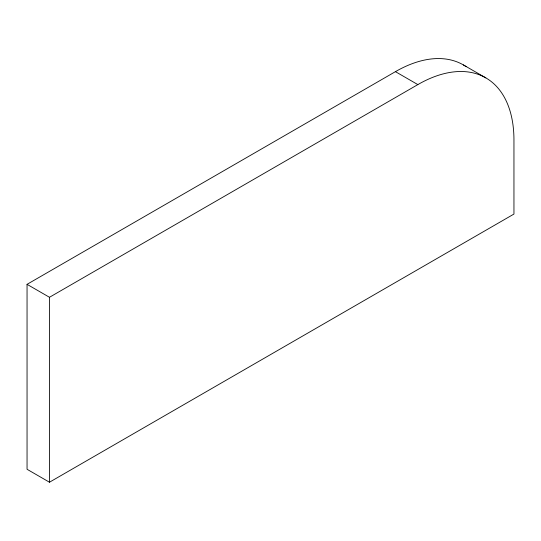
<?xml version="1.0" encoding="UTF-8"?>
<svg xmlns="http://www.w3.org/2000/svg" width="541" height="541" viewBox="0 0 541 541"><rect width="100%" height="100%" fill="white"/><g stroke="black" fill="none" stroke-linecap="round" stroke-linejoin="round"><path stroke-width="0.81" d="M395.43 71.655L417.848 84.599A135.906 78.465 -60 0 1 513.95 140.078L513.95 214.06L49.474 482.22L27.05 469.277L27.05 284.336L395.43 71.655A135.906 78.465 -60 0 1 466.058 66.597M27.05 284.336L49.474 297.28L417.848 84.599M463.38 64.92L485.804 77.87M49.474 297.28L49.474 482.22"/></g></svg>
